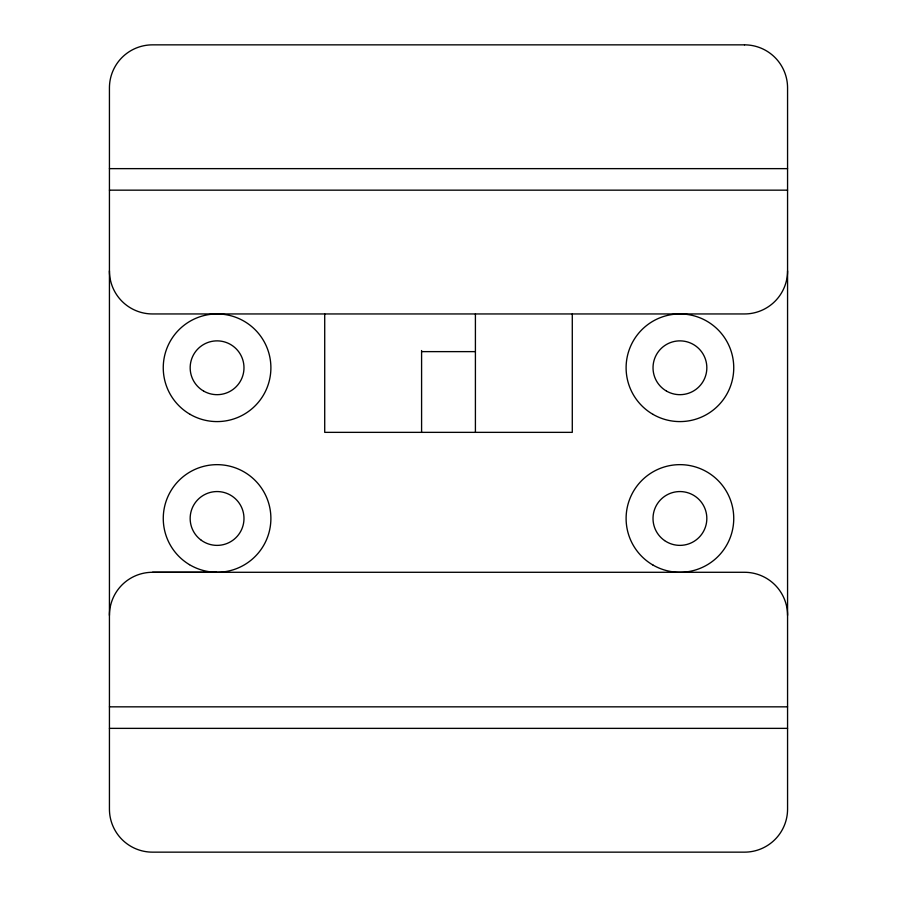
<?xml version="1.0" encoding="UTF-8"?>
<svg xmlns="http://www.w3.org/2000/svg" width="897" height="897" viewBox="0 0 897 897"><rect width="100%" height="100%" fill="white"/><g stroke="black" fill="none" stroke-linecap="round" stroke-linejoin="round"><path stroke-width="1.35" d="M109.434 168.636L787.566 168.636M109.434 190.164L787.566 190.164M421.59 351.624L475.41 351.624M109.434 615.342A43.056 43.056 0 0 1 152.49 572.286L216.267 572.275M152.49 572.286L744.51 572.286A43.056 43.056 0 0 1 787.566 615.342M109.434 706.836L787.566 706.836M109.434 728.364L787.566 728.364M572.286 313.95L572.286 432.354L324.714 432.354L324.714 313.95M475.41 313.95L475.41 432.354M421.59 350.525L421.59 432.354M787.566 270.894A43.056 43.056 0 0 1 744.51 313.95L152.49 313.95A43.056 43.056 0 0 1 109.434 270.894M744.51 44.85L152.49 44.85A43.056 43.056 0 0 0 109.434 87.906L109.434 809.094A43.056 43.056 0 0 0 152.49 852.15L744.51 852.15A43.056 43.056 0 0 0 787.566 809.094L787.566 87.906A43.056 43.056 0 0 0 744.51 44.85M666.471 391.07A26.91 26.91 0 0 0 706.836 367.77A26.91 26.91 0 0 0 666.471 344.47A26.91 26.91 0 0 0 666.471 391.07M201.332 540.297A26.91 26.91 0 0 0 243.849 521.179A26.91 26.91 0 0 0 206.041 493.922A26.91 26.91 0 0 0 201.332 540.297M203.619 391.07A26.91 26.91 0 0 0 243.984 367.77A26.91 26.91 0 0 0 203.619 344.47A26.91 26.91 0 0 0 203.619 391.07M189.469 564.662A53.82 53.82 0 0 0 270.883 519.273A53.82 53.82 0 0 0 190.87 471.463A53.82 53.82 0 0 0 189.469 564.662M653.016 565.076A53.82 53.82 0 0 0 733.746 518.466A53.82 53.82 0 0 0 653.016 471.856A53.82 53.82 0 0 0 653.016 565.076M190.164 414.38A53.82 53.82 0 0 0 270.894 367.77A53.82 53.82 0 0 0 190.164 321.16A53.82 53.82 0 0 0 190.164 414.38M664.554 540.555A26.91 26.91 0 0 0 706.735 520.731A26.91 26.91 0 0 0 668.478 494.112A26.91 26.91 0 0 0 664.554 540.555M653.016 414.38A53.82 53.82 0 0 0 733.746 367.77A53.82 53.82 0 0 0 653.016 321.16A53.82 53.82 0 0 0 653.016 414.38"/></g></svg>
